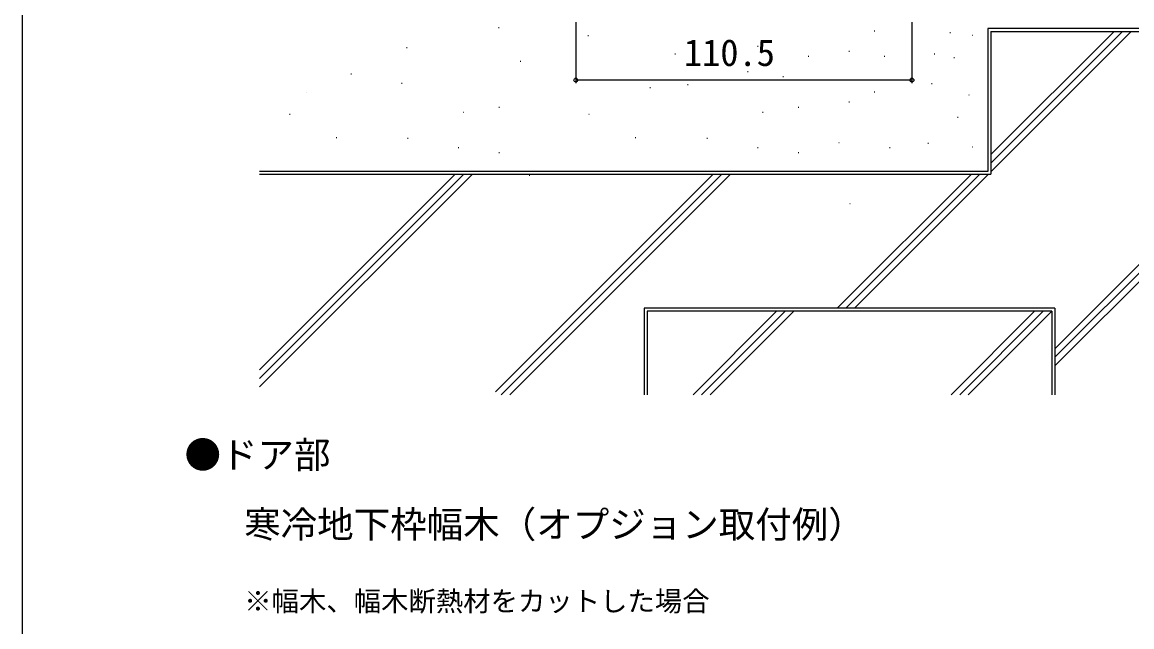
# Model space of a CAD drawing. Units: millimetres, scale not verified. Extents: x -525 to 525, y -783 to 779.
# Drawn here: x -525 to -160.2, y -144.6 to 54.1 of the extents above; entities that cross this region are included whole.
import ezdxf
from ezdxf.enums import TextEntityAlignment as Align

# ---------------------------------------------------------------- set-up
doc = ezdxf.new("R2010")
doc.units = ezdxf.units.MM
doc.header["$LTSCALE"] = 4
for name, color, linetype in [('0-1_USER1', 3, 'Continuous'), ('0-7_YKK_D', 6, 'Continuous'), ('0-8_YKK_ZWAK', 7, 'Continuous'), ('0-9_YSS_K', 3, 'Continuous')]:
    doc.layers.add(name, color=color, linetype=linetype)
doc.styles.add('ＭＳ ゴシック', font='')
doc.styles.get('ＭＳ ゴシック').set_extended_font_data('MS Gothic')

msp = doc.modelspace()

# ---------------------------------------------------------------- linework, layer by layer
at = {"layer": '0-7_YKK_D'}
for p, q in [((-343, 54.097), (-343, 34.097)), ((-232.5, 54.097), (-232.5, 34.097)), ((-232.5, 35.097), (-343, 35.097))]:
    msp.add_line(p, q, dxfattribs=at)
for centre in [(-343, 35.097), (-232.5, 35.097)]:
    msp.add_circle(centre, 0.637, dxfattribs=at)
at = {"layer": '0-8_YKK_ZWAK'}
msp.add_line((-525, 747.1), (-525, -782.9), dxfattribs=at)
at = {"layer": '0-9_YSS_K'}
for p, q in [((-368.372, 52.438), (-368.172, 52.438)), ((-244.899, 51.254), (-244.699, 51.254)), ((-74.681, 52.095), (-207.5, 52.095)), ((-207.5, 52.095), (-207.5, 5.096)), ((-206.5, 51.095), (-74.681, 51.095)), ((-160.387, 51.095), (-206.5, 4.982)), ((-163.216, 51.095), (-206.5, 7.81)), ((-166.044, 51.095), (-206.5, 10.639)), ((-206.5, 51.095), (-206.5, 4.18)), ((-75.535, 51.095), (-185.488, -58.859)), ((-81.191, 51.095), (-185.488, -53.202)), ((-78.363, 51.095), (-185.488, -56.031)), ((-339.025, 49.794), (-338.825, 49.794)), ((-219.979, 50.699), (-219.779, 50.699)), ((-212.616, 49.825), (-212.416, 49.825)), ((-398.65, 45.773), (-398.45, 45.773)), ((-283.247, 46.252), (-283.047, 46.252)), ((-253.236, 44.585), (-253.036, 44.585)), ((-361.233, 41.334), (-361.033, 41.334)), ((-310.471, 43.713), (-310.271, 43.713)), ((-266.574, 42.918), (-266.374, 42.918)), ((-241.564, 42.918), (-241.364, 42.918)), ((-225.177, 43.767), (-224.977, 43.767)), ((-218.729, 42.49), (-218.529, 42.49)), ((-416.965, 37.148), (-416.765, 37.148)), ((-286.582, 37.916), (-286.382, 37.916)), ((-400.317, 34.101), (-400.117, 34.101)), ((-342.726, 35.517), (-342.526, 35.517)), ((-306.24, 33.666), (-306.04, 33.666)), ((-274.91, 36.248), (-274.71, 36.248)), ((-226.064, 33.932), (-225.864, 33.932)), ((-431.472, 30.873), (-431.406, 30.897)), ((-318.667, 32.609), (-318.467, 32.609)), ((-244.899, 31.246), (-244.699, 31.246)), ((-213.838, 30.265), (-213.638, 30.265)), ((-368.289, 26.245), (-368.089, 26.245)), ((-269.909, 26.245), (-269.709, 26.245)), ((-253.236, 27.912), (-253.036, 27.912)), ((-437.141, 23.884), (-436.941, 23.884)), ((-379.961, 24.577), (-379.761, 24.577)), ((-338.76, 23.884), (-338.56, 23.884)), ((-281.58, 24.577), (-281.38, 24.577)), ((-217.506, 22.93), (-217.306, 22.93)), ((-421.806, 16.217), (-421.606, 16.217)), ((-398.276, 15.952), (-398.076, 15.952)), ((-323.426, 16.217), (-323.226, 16.217)), ((-299.895, 15.952), (-299.695, 15.952)), ((-381.628, 12.906), (-381.428, 12.906)), ((-368.289, 11.239), (-368.089, 11.239)), ((-283.247, 12.906), (-283.047, 12.906)), ((-269.909, 11.239), (-269.709, 11.239)), ((-256.57, 14.573), (-256.37, 14.573)), ((-239.897, 12.906), (-239.697, 12.906)), ((-227.286, 14.372), (-227.086, 14.372)), ((-212.616, 13.149), (-212.416, 13.149)), ((-207.5, 5.096), (-446.988, 5.096)), ((-446.988, 4.18), (-206.5, 4.18)), ((-377.005, 4.18), (-446.988, -65.803)), ((-379.833, 4.18), (-446.988, -62.975)), ((-382.662, 4.18), (-446.988, -60.147)), ((-297.812, 4.18), (-369.39, -67.399)), ((-294.983, 4.18), (-367.527, -68.364)), ((-292.155, 4.18), (-364.698, -68.364)), ((-358.325, 3.791), (-358.125, 3.791)), ((-212.959, 4.18), (-257.041, -39.902)), ((-210.13, 4.18), (-254.212, -39.902)), ((-207.302, 4.18), (-251.384, -39.902)), ((-252.96, -5.521), (-252.76, -5.521)), ((-185.488, -39.902), (-320.488, -39.902)), ((-320.488, -39.902), (-320.488, -68.364)), ((-185.488, -39.902), (-185.488, -68.364)), ((-186.488, -40.902), (-319.488, -40.902)), ((-319.488, -40.902), (-319.488, -68.364)), ((-276.998, -40.902), (-304.46, -68.364)), ((-274.17, -40.902), (-301.631, -68.364)), ((-271.341, -40.902), (-298.803, -68.364)), ((-192.145, -40.902), (-219.607, -68.364)), ((-189.317, -40.902), (-216.778, -68.364)), ((-186.488, -40.902), (-213.95, -68.364)), ((-186.488, -40.902), (-186.488, -68.364))]:
    msp.add_line(p, q, dxfattribs=at)

# ---------------------------------------------------------------- texts
at = {"layer": '0-1_USER1', "style": 'ＭＳ ゴシック'}
for s, height, p in [('●ドア部', 8.798, (-471.636, -95.15)), ('\u3000 寒冷地下枠幅木（オプジョン取付例）', 8.798, (-470, -118.014)), ('\u3000\u3000※幅木、幅木断熱材をカットした場合', 6.598, (-470, -141.485))]:
    msp.add_text(s, height=height, dxfattribs=at).set_placement(p, align=Align.BOTTOM_LEFT)
at = {"layer": '0-7_YKK_D', "style": 'ＭＳ ゴシック'}
msp.add_text('110.5', height=8.798, dxfattribs=at).set_placement((-307.455, 37.097), align=Align.BOTTOM_LEFT)

doc.saveas('drawing.dxf')
